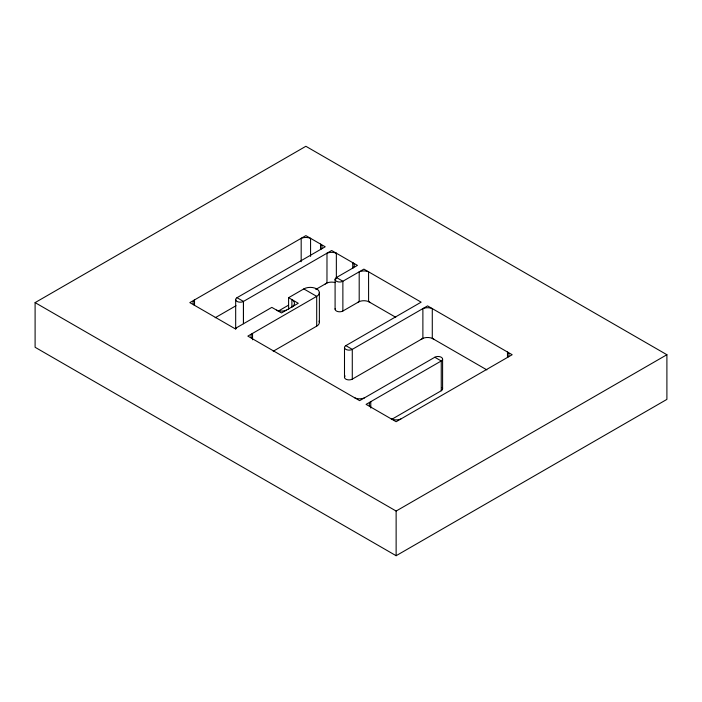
<?xml version="1.0" encoding="UTF-8"?>
<svg xmlns="http://www.w3.org/2000/svg" width="702" height="702" viewBox="0 0 702 702"><rect width="100%" height="100%" fill="white"/><g stroke="black" fill="none" stroke-linecap="round" stroke-linejoin="round"><path stroke-width="1.05" d="M288.592 297.701L303.808 288.917A9.117 5.265 0 0 1 316.699 288.917A9.117 5.265 0 0 1 316.699 296.358L247.85 336.109L359.635 400.649L434.81 357.248A4.563 2.632 0 0 1 441.251 357.248A4.563 2.632 0 0 1 441.251 360.977L366.084 404.37L396.13 421.718L512.17 354.721L427.579 305.888L352.281 349.359A4.563 2.632 0 0 1 345.84 349.359A4.563 2.632 0 0 1 345.84 345.638L421.139 302.158L363.89 269.112L342.874 281.248A4.563 2.632 0 0 1 336.433 281.248A4.563 2.632 0 0 1 336.433 277.527L357.45 265.391L331.66 250.509L243.471 301.421L243.462 323.754L243.462 301.421L237.004 297.692L325.21 246.779L305.87 235.618L189.83 302.615L234.959 328.668L271.832 307.379L281.502 312.96L298.262 303.282L288.592 297.701L288.592 309.398M320.524 249.482L321.183 248.868A7.976 4.607 0 0 0 320.524 244.077L320.516 249.385M325.21 284.003L326.965 282.994A7.976 4.607 0 0 1 335.275 282.608M357.45 302.615L359.196 301.606A7.976 4.607 0 0 1 368.576 301.597L370.34 302.615M421.139 339.382L422.885 338.373L422.885 308.599M35.1 302.615L305.87 146.288L666.9 354.721L666.9 399.385L396.13 555.712L35.1 347.279L35.1 302.615L396.13 511.047L666.9 354.721M215.198 317.743L236.021 305.721M278.229 311.126L288.566 305.159M315.812 289.426L326.965 282.994L326.992 253.203A7.968 4.598 0 0 1 336.337 253.211M273.21 351.246L316.699 326.14A9.117 5.265 0 0 0 319.059 321.051M335.249 308.485A4.563 2.632 0 0 0 337.372 311.442A4.563 2.632 0 0 0 342.874 311.021L359.196 301.606L359.196 271.823A7.976 4.607 0 0 1 368.576 271.814L368.594 301.606L395.735 317.278M345.112 375.956A4.563 2.632 0 0 0 346.288 379.361A4.563 2.632 0 0 0 352.281 379.133L422.885 338.373M391.356 419.559L441.251 390.751A4.563 2.632 0 0 0 441.979 387.574M286.442 310.108L286.17 310.24A8.055 4.651 0 0 1 276.834 310.24L276.562 310.108M336.433 277.527L342.874 281.248L342.874 311.021M486.863 369.884L432.283 338.373A7.976 4.607 0 0 0 422.902 338.364M434.81 357.248L441.251 360.977L441.251 390.751M303.808 288.917L316.699 296.358L316.699 326.14M345.84 345.638L352.281 349.359L352.281 379.133M434.029 339.382L432.283 338.373L432.283 308.599A7.976 4.607 0 0 0 422.902 308.59M507.476 357.327L507.476 352.009A7.976 4.607 0 0 1 507.485 357.423M442.593 359.108L442.593 388.89M396.13 511.047L396.13 555.712M370.779 408.046L370.779 401.658A7.976 4.607 0 0 0 370.77 407.081M352.746 267.997L352.746 262.68A7.976 4.607 0 0 1 352.764 268.094M344.498 347.499L344.498 377.272M336.355 253.211L336.355 278.738M335.091 279.387L335.091 309.161M319.375 292.637L319.375 322.411M310.565 256.405L310.565 238.329A7.976 4.607 0 0 0 301.184 238.32L301.176 261.723M291.892 307.046L291.892 299.605A9.117 5.265 0 0 1 291.821 307.002M252.544 339.777L252.544 333.397A7.976 4.607 0 0 0 252.536 338.812M235.679 299.561L235.679 329.335M194.524 305.221L194.524 299.903A7.976 4.607 0 0 0 194.515 305.317M400.816 419.015A7.976 4.607 0 0 1 391.444 419.015M235.837 328.659A4.563 2.632 0 0 1 236.293 328.018M243.462 301.421A4.563 2.632 0 0 1 237.022 301.421A4.563 2.632 0 0 1 237.022 297.701M364.32 397.946A7.976 4.607 0 0 1 354.949 397.946"/></g></svg>
